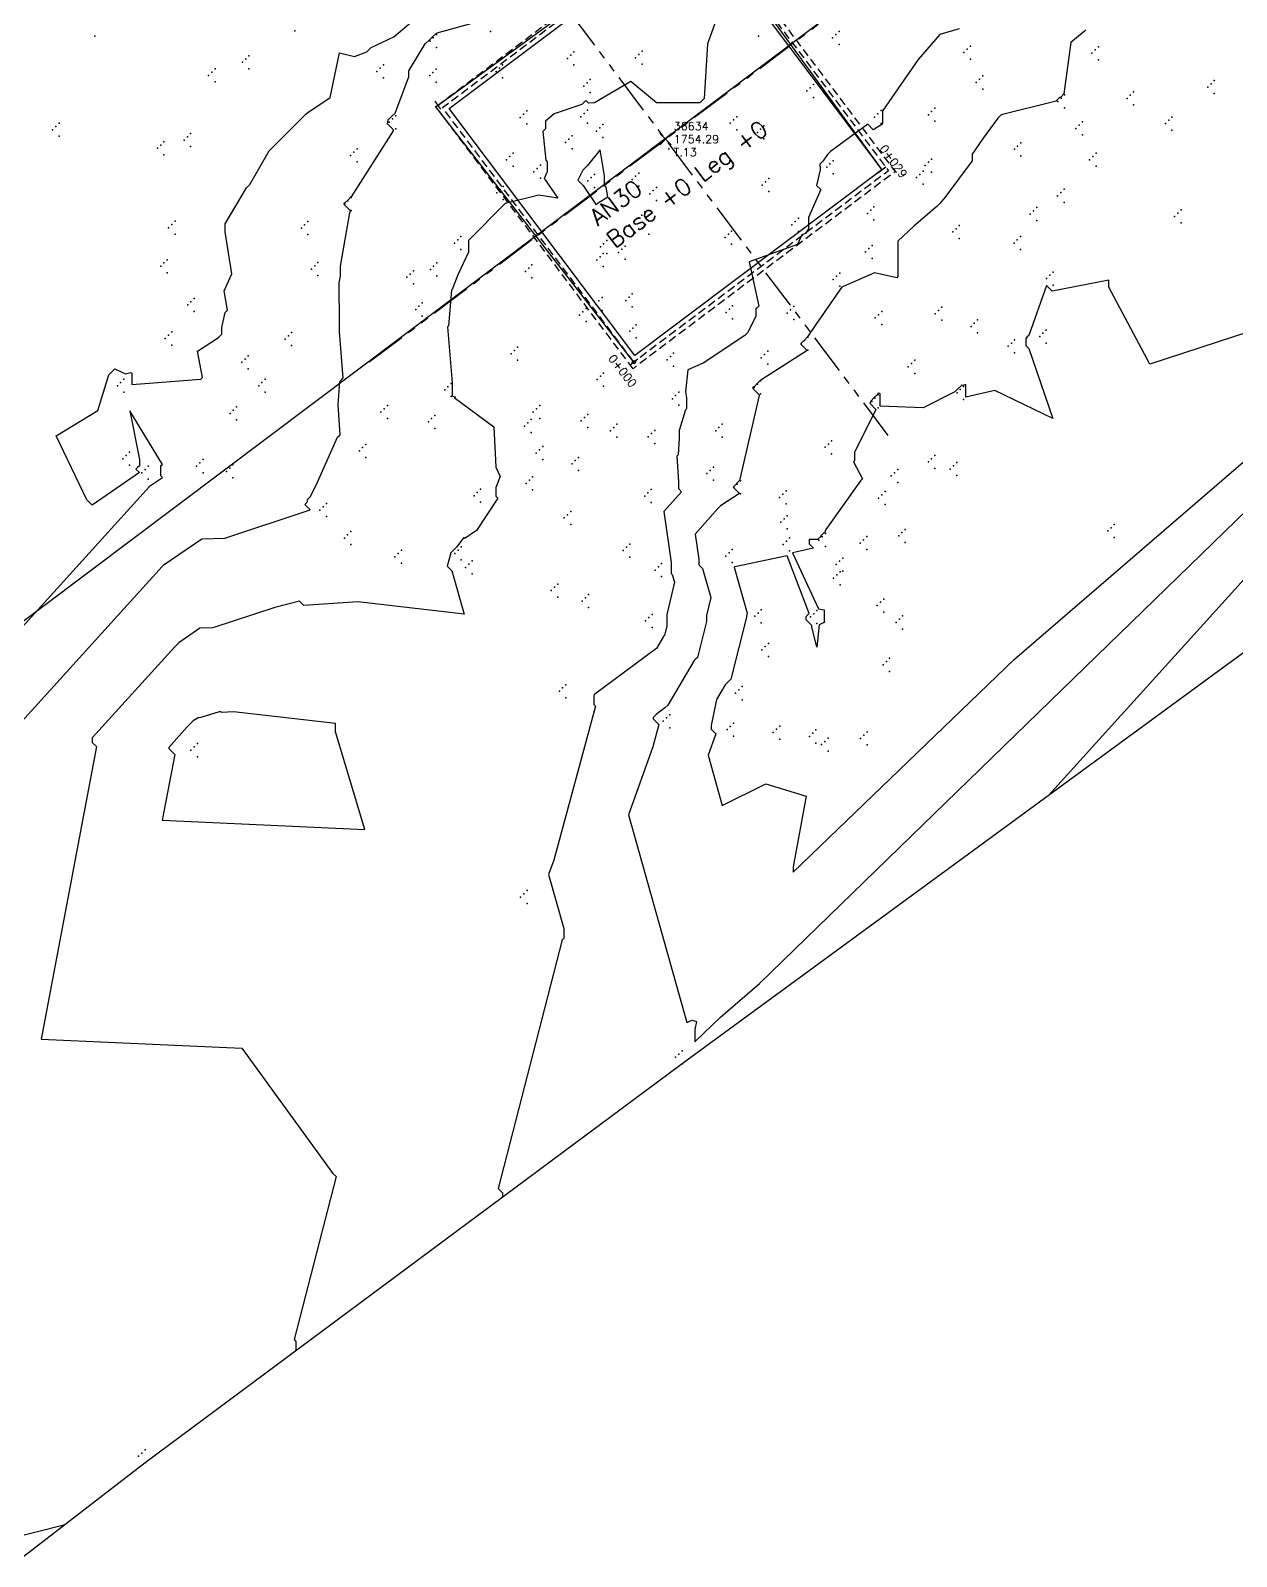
# Model space of a CAD drawing. Header units: metres. Extents: x 419582 to 423558, y 4805372 to 4807539.
# Drawn here: x 422209.67 to 422246.7, y 4806778.7 to 4806825.56 of the extents above; entities that cross this region are included whole.
import ezdxf

# ---------------------------------------------------------------- set-up
doc = ezdxf.new("R2010")
doc.units = ezdxf.units.M
doc.linetypes.add('HIDDEN', pattern=[0.375, 0.25, -0.125])
doc.linetypes.add('PHANTOM', pattern=[2.5, 1.25, -0.25, 0.25, -0.25, 0.25, -0.25])
for name, color, linetype in [('_pieds', 253, 'HIDDEN'), ('C-ROAD-CNTR-N', 92, 'Continuous'), ('C-ROAD-STAN', 11, 'Continuous'), ('C-ROAD-STAN-MAJR', 11, 'Continuous'), ('C-ROAD-STAN-MINR', 11, 'Continuous'), ('C-TINN', 4, 'Continuous'), ('C-TINN-BNDY', 110, 'Continuous'), ('C-TOPO-MAJR', 9, 'Continuous'), ('C-TOPO-MINR', 8, 'Continuous'), ('LS', 7, 'Continuous'), ('V-NODE', 1, 'Continuous'), ('V-NODE-TEXT', 11, 'Continuous')]:
    doc.layers.add(name, color=color, linetype=linetype)
doc.styles.get("Standard").update_dxf_attribs({"font": 'simplex.shx'})

# ---------------------------------------------------------------- blocks, each defined once
blk = doc.blocks.new('AN30 +0 +0')
at = {"linetype": 'PHANTOM', "flags": 128}
for points in [[(0, -11.38231219537556), (0, 11.38231219444424)], [(-11.38231219508452, 0), (11.38231219508452, 0)]]:
    blk.add_lwpolyline(points, dxfattribs=at)
at = {"flags": 128}
blk.add_lwpolyline([(-4.74419642862631, -4.744196427986026), (-4.74419642862631, 4.744196428917348), (4.744196428568102, 4.744196428917348), (4.744196428568102, -4.744196427986026)], close=True, dxfattribs=at)
at = {"layer": 'LS', "insert": (-3.273187459330074, -0.3826382020488381), "char_height": 0.5157699281218149, "width": 9.13591657892082, "attachment_point": 1}
blk.add_mtext('AN30\\PBase +0 Leg +0', dxfattribs=at)
blk = doc.blocks.new('*U67')
at = {"color": 0, "linetype": 'ByBlock', "lineweight": -2, "transparency": 16777216}
for p, q in [((-0.7071067811865476, -0.7071067811865476), (0.7071067811865476, 0.7071067811865476)), ((-0.7071067811865476, 0.7071067811865476), (0.7071067811865476, -0.7071067811865476))]:
    blk.add_line(p, q, dxfattribs=at)
blk = doc.blocks.new('AeccTickTriangle')
at = {"color": 0, "linetype": 'ByBlock', "lineweight": -2}
blk.add_lwpolyline([(3.05311331771918e-16, 0.6666666666666667), (-0.5773502691896256, -0.333333333333333), (0.5773502691896257, -0.3333333333333335)], close=True, dxfattribs=at)
at = {"color": 0, "linetype": 'ByBlock', "lineweight": -2, "const_width": 0.0625}
blk.add_lwpolyline([(-0.03125, 0, 1), (0.03125, 0, 1)], format="xyb", close=True, dxfattribs=at)
blk = doc.blocks.new('AeccTickLine')
blk.add_line((0, -0.5), (0, 0.5))

msp = doc.modelspace()

# ---------------------------------------------------------------- linework, layer by layer
at = {"color": 31, "lineweight": 30, "true_color": 0xffbd7a, "elevation": 1718.013}
msp.add_lwpolyline([(423449.834, 4807399.592), (423130.593, 4807500.114), (421950.92, 4806612.998), (421795.045, 4806430.988), (421305.015, 4806147.038), (421305.015, 4806147.038), (420630.083, 4805770.97), (419765.157, 4805549.54), (419617.356, 4805580.088)], dxfattribs=at)
at = {"layer": '_pieds', "elevation": 1754.29, "flags": 128}
for points in [[(422228.1724409838, 4806815.172675884), (422222.1226758833, 4806823.217559015), (422230.1675590157, 4806829.267324116), (422236.2173241162, 4806821.222440985)], [(422228.2010513811, 4806815.374795998), (422222.3247959979, 4806823.188948618), (422230.1389486184, 4806829.065204002), (422236.0152040016, 4806821.251051382)]]:
    msp.add_lwpolyline(points, close=True, dxfattribs=at)
at = {"layer": 'C-ROAD-CNTR-N', "color": 92, "linetype": 'Continuous', "lineweight": -3, "flags": 128}
msp.add_lwpolyline([(422228.2010513811, 4806815.374795998), (422222.1226758833, 4806823.217559015), (422230.1389486184, 4806829.065204002), (422235.8130838874, 4806821.279661779)], dxfattribs=at)
at = {"layer": 'C-ROAD-STAN', "color": 11, "linetype": 'Continuous', "lineweight": -3}
msp.add_circle((422228.2010513811, 4806815.374795998), 0.05, dxfattribs=at)
at = {"layer": 'C-TINN', "color": 4, "linetype": 'Continuous', "lineweight": -3}
for p in [(422211.65, 4806825.38, 1751.18), (422217.79, 4806825.55, 1751.31), (422221.94, 4806825.23, 1753.05), (422222.04, 4806825.33, 1753.05), (422222.14, 4806825.43, 1753.05), (422223.8, 4806825.53, 1753.14), (422232.02, 4806825.38, 1754.23), (422234.3, 4806825.33, 1754.47), (422234.4, 4806825.43, 1754.47), (422234.5, 4806825.53, 1754.47), (422234.5, 4806825.13, 1754.47), (422216.28, 4806824.68, 1751.37), (422216.38, 4806824.78, 1751.37), (422222.14, 4806825.03, 1753.05), (422226.16, 4806824.7, 1753.5), (422226.26, 4806824.8, 1753.5), (422226.36, 4806824.9, 1753.5), (422228.25, 4806824.72, 1753.66), (422228.35, 4806824.82, 1753.66), (422228.45, 4806824.92, 1753.66), (422238.33, 4806824.88, 1755.2), (422238.43, 4806824.98, 1755.2), (422238.53, 4806825.08, 1755.2), (422238.53, 4806824.68, 1755.2), (422242.26, 4806824.86, 1756.36), (422242.36, 4806824.96, 1756.36), (422242.46, 4806825.06, 1756.36), (422242.46, 4806824.66, 1756.36), (422215.14, 4806824.18, 1751.27), (422215.24, 4806824.28, 1751.27), (422215.34, 4806824.38, 1751.27), (422216.18, 4806824.58, 1751.37), (422216.38, 4806824.38, 1751.37), (422220.31, 4806824.3, 1752.58), (422220.41, 4806824.4, 1752.58), (422220.51, 4806824.5, 1752.58), (422221.93, 4806824.17, 1753.35), (422222.03, 4806824.27, 1753.35), (422222.13, 4806824.37, 1753.35), (422223.97, 4806824.3, 1753.57), (422224.07, 4806824.4, 1753.57), (422224.17, 4806824.5, 1753.57), (422226.36, 4806824.5, 1753.5), (422228.45, 4806824.52, 1753.66), (422238.91, 4806824.16, 1755.58), (422215.34, 4806823.98, 1751.27), (422220.51, 4806824.1, 1752.58), (422222.13, 4806823.97, 1753.35), (422224.17, 4806824.1, 1753.57), (422226.66, 4806823.85, 1753.59), (422226.76, 4806823.95, 1753.59), (422226.86, 4806824.05, 1753.59), (422233.51, 4806823.7, 1754.7), (422233.61, 4806823.8, 1754.7), (422233.71, 4806823.9, 1754.7), (422238.71, 4806823.96, 1755.58), (422238.81, 4806824.06, 1755.58), (422238.91, 4806823.76, 1755.58), (422245.82, 4806823.82, 1756.89), (422245.92, 4806823.92, 1756.89), (422246.02, 4806824.02, 1756.89), (422226.86, 4806823.65, 1753.59), (422233.71, 4806823.5, 1754.7), (422241.22, 4806823.38, 1756.01), (422241.32, 4806823.48, 1756.01), (422241.42, 4806823.58, 1756.01), (422243.34, 4806823.47, 1756.69), (422243.44, 4806823.57, 1756.69), (422243.54, 4806823.67, 1756.69), (422243.54, 4806823.27, 1756.69), (422246.02, 4806823.62, 1756.89), (422220.79, 4806822.84, 1753.03), (422220.89, 4806822.94, 1753.03), (422224.71, 4806822.89, 1753.72), (422224.81, 4806822.99, 1753.72), (422224.91, 4806823.09, 1753.72), (422226.57, 4806822.91, 1754.27), (422226.67, 4806823.01, 1754.27), (422226.77, 4806823.11, 1754.27), (422231.26, 4806822.81, 1754.18), (422231.36, 4806822.91, 1754.18), (422235.59, 4806822.9, 1754.99), (422235.69, 4806823, 1754.99), (422235.79, 4806823.1, 1754.99), (422237.24, 4806822.97, 1755.3), (422237.34, 4806823.07, 1755.3), (422237.44, 4806823.17, 1755.3), (422237.44, 4806822.77, 1755.3), (422241.42, 4806823.18, 1756.01), (422241.97, 4806822.75, 1756.34), (422244.62, 4806822.8, 1756.85), (422244.72, 4806822.9, 1756.85), (422210.35, 4806822.51, 1751.38), (422210.45, 4806822.61, 1751.38), (422210.55, 4806822.71, 1751.38), (422210.55, 4806822.31, 1751.38), (422214.49, 4806822.29, 1751.49), (422214.59, 4806822.39, 1751.49), (422220.69, 4806822.74, 1753.03), (422220.89, 4806822.54, 1753.03), (422224.91, 4806822.69, 1753.72), (422226.3, 4806822.32, 1754.4), (422226.77, 4806822.71, 1754.27), (422227.05, 4806822.47, 1754.85), (422227.15, 4806822.57, 1754.85), (422227.25, 4806822.67, 1754.85), (422229.27, 4806822.32, 1754.29), (422231.16, 4806822.71, 1754.18), (422231.36, 4806822.51, 1754.18), (422231.99, 4806822.43, 1754.59), (422232.09, 4806822.53, 1754.59), (422232.19, 4806822.63, 1754.59), (422235.79, 4806822.7, 1754.99), (422241.77, 4806822.55, 1756.34), (422241.87, 4806822.65, 1756.34), (422241.97, 4806822.35, 1756.34), (422244.52, 4806822.7, 1756.85), (422244.72, 4806822.5, 1756.85), (422213.57, 4806821.94, 1751.38), (422213.67, 4806822.04, 1751.38), (422213.77, 4806822.14, 1751.38), (422214.39, 4806822.19, 1751.49), (422214.59, 4806821.99, 1751.49), (422219.6, 4806821.82, 1752.53), (422219.7, 4806821.92, 1752.53), (422226.1, 4806822.12, 1754.4), (422226.2, 4806822.22, 1754.4), (422226.3, 4806821.92, 1754.4), (422227.25, 4806822.27, 1754.85), (422229.07, 4806822.12, 1754.29), (422229.17, 4806822.22, 1754.29), (422229.27, 4806821.92, 1754.29), (422232.19, 4806822.23, 1754.59), (422239.88, 4806821.91, 1756.45), (422239.98, 4806822.01, 1756.45), (422240.08, 4806822.11, 1756.45), (422213.77, 4806821.74, 1751.38), (422219.5, 4806821.72, 1752.53), (422219.7, 4806821.52, 1752.53), (422224.29, 4806821.59, 1753.95), (422224.39, 4806821.69, 1753.95), (422224.49, 4806821.79, 1753.95), (422224.49, 4806821.39, 1753.95), (422225.33, 4806821.42, 1753.89), (422234.12, 4806821.36, 1755.05), (422234.22, 4806821.46, 1755.05), (422234.32, 4806821.56, 1755.05), (422237.14, 4806821.41, 1755.57), (422237.24, 4806821.51, 1755.57), (422237.34, 4806821.61, 1755.57), (422240.08, 4806821.71, 1756.45), (422242.19, 4806821.59, 1756.59), (422242.29, 4806821.69, 1756.59), (422242.39, 4806821.79, 1756.59), (422242.39, 4806821.39, 1756.59), (422225.13, 4806821.22, 1753.89), (422225.23, 4806821.32, 1753.89), (422225.33, 4806821.02, 1753.89), (422226.79, 4806820.94, 1755.3), (422226.89, 4806821.04, 1755.3), (422226.99, 4806821.14, 1755.3), (422228.15, 4806820.98, 1754.17), (422228.25, 4806821.08, 1754.17), (422228.35, 4806821.18, 1754.17), (422232.24, 4806820.91, 1754.61), (422232.34, 4806821.01, 1754.61), (422234.32, 4806821.16, 1755.05), (422236.88, 4806821.04, 1755.59), (422236.98, 4806821.14, 1755.59), (422237.08, 4806821.24, 1755.59), (422237.34, 4806821.21, 1755.57), (422219.52, 4806820.43, 1753.01), (422223.99, 4806820.57, 1753.97), (422224.09, 4806820.67, 1753.97), (422224.19, 4806820.77, 1753.97), (422226.99, 4806820.74, 1755.3), (422228.35, 4806820.78, 1754.17), (422228.69, 4806820.54, 1754.37), (422228.79, 4806820.64, 1754.37), (422228.89, 4806820.74, 1754.37), (422232.14, 4806820.81, 1754.61), (422232.34, 4806820.61, 1754.61), (422237.08, 4806820.84, 1755.59), (422241.21, 4806820.48, 1756.7), (422241.31, 4806820.58, 1756.7), (422241.41, 4806820.68, 1756.7), (422219.32, 4806820.23, 1753.01), (422219.42, 4806820.33, 1753.01), (422219.52, 4806820.03, 1753.01), (422224.19, 4806820.37, 1753.97), (422228.54, 4806819.99, 1754.31), (422228.89, 4806820.34, 1754.37), (422235.37, 4806819.94, 1755.52), (422235.47, 4806820.04, 1755.52), (422235.57, 4806820.14, 1755.52), (422240.47, 4806820.02, 1756.9), (422240.57, 4806820.12, 1756.9), (422241.41, 4806820.28, 1756.7), (422244.9, 4806819.95, 1756.7), (422245, 4806820.05, 1756.7), (422213.91, 4806819.5, 1751.67), (422214.01, 4806819.6, 1751.67), (422214.11, 4806819.7, 1751.67), (422217.99, 4806819.49, 1752.5), (422218.09, 4806819.59, 1752.5), (422218.19, 4806819.69, 1752.5), (422228.34, 4806819.79, 1754.31), (422228.44, 4806819.89, 1754.31), (422228.46, 4806819.5, 1754.41), (422228.54, 4806819.59, 1754.31), (422228.56, 4806819.6, 1754.41), (422228.66, 4806819.7, 1754.41), (422233.05, 4806819.59, 1754.91), (422233.15, 4806819.69, 1754.91), (422233.25, 4806819.79, 1754.91), (422235.57, 4806819.74, 1755.52), (422238.09, 4806819.47, 1756.47), (422238.19, 4806819.57, 1756.47), (422240.37, 4806819.92, 1756.9), (422240.57, 4806819.72, 1756.9), (422244.8, 4806819.85, 1756.7), (422245, 4806819.65, 1756.7), (422214.11, 4806819.3, 1751.67), (422218.19, 4806819.29, 1752.5), (422222.69, 4806819.03, 1753.94), (422222.79, 4806819.13, 1753.94), (422222.89, 4806819.23, 1753.94), (422227.27, 4806819.01, 1754.27), (422227.37, 4806819.11, 1754.27), (422228.66, 4806819.3, 1754.41), (422231, 4806819.2, 1754.83), (422231.1, 4806819.3, 1754.83), (422231.2, 4806819.4, 1754.83), (422231.2, 4806819, 1754.83), (422233.25, 4806819.39, 1754.91), (422237.99, 4806819.37, 1756.47), (422238.19, 4806819.17, 1756.47), (422239.87, 4806819.03, 1756.55), (422239.97, 4806819.13, 1756.55), (422240.07, 4806819.23, 1756.55), (422222.89, 4806818.83, 1753.94), (422227.16, 4806818.61, 1754.3), (422227.17, 4806818.91, 1754.27), (422227.26, 4806818.71, 1754.3), (422227.37, 4806818.71, 1754.27), (422227.73, 4806818.74, 1754.52), (422227.83, 4806818.84, 1754.52), (422227.93, 4806818.94, 1754.52), (422227.93, 4806818.54, 1754.52), (422235.31, 4806818.76, 1755.78), (422235.41, 4806818.86, 1755.78), (422235.51, 4806818.96, 1755.78), (422235.51, 4806818.56, 1755.78), (422240.07, 4806818.83, 1756.55), (422213.67, 4806818.32, 1751.39), (422213.77, 4806818.42, 1751.39), (422213.87, 4806818.52, 1751.39), (422213.87, 4806818.12, 1751.39), (422218.3, 4806818.23, 1752.79), (422218.4, 4806818.33, 1752.79), (422218.5, 4806818.43, 1752.79), (422221.33, 4806818.08, 1753.62), (422221.43, 4806818.18, 1753.62), (422221.95, 4806818.22, 1753.86), (422222.05, 4806818.32, 1753.86), (422222.15, 4806818.42, 1753.86), (422224.87, 4806818.16, 1754.45), (422224.97, 4806818.26, 1754.45), (422225.07, 4806818.36, 1754.45), (422227.06, 4806818.51, 1754.3), (422227.26, 4806818.31, 1754.3), (422234.52, 4806818.11, 1755.97), (422241.07, 4806818.14, 1756.96), (422218.5, 4806818.03, 1752.79), (422221.23, 4806817.98, 1753.62), (422221.43, 4806817.78, 1753.62), (422222.15, 4806818.02, 1753.86), (422225.07, 4806817.96, 1754.45), (422234.32, 4806817.91, 1755.97), (422234.42, 4806818.01, 1755.97), (422234.52, 4806817.71, 1755.97), (422240.87, 4806817.94, 1756.96), (422240.97, 4806818.04, 1756.96), (422241.07, 4806817.74, 1756.96), (422214.5, 4806817.13, 1751.73), (422214.6, 4806817.23, 1751.73), (422214.7, 4806817.33, 1751.73), (422221.7, 4806817.19, 1753.76), (422227.02, 4806817.16, 1754.3), (422227.12, 4806817.26, 1754.3), (422227.22, 4806817.36, 1754.3), (422227.95, 4806817.27, 1754.45), (422228.05, 4806817.37, 1754.45), (422228.15, 4806817.47, 1754.45), (422214.7, 4806816.93, 1751.73), (422221.5, 4806816.99, 1753.76), (422221.6, 4806817.09, 1753.76), (422221.7, 4806816.79, 1753.76), (422226.53, 4806816.82, 1754.33), (422226.63, 4806816.92, 1754.33), (422226.73, 4806817.02, 1754.33), (422227.22, 4806816.96, 1754.3), (422228.15, 4806817.07, 1754.45), (422231.03, 4806816.9, 1754.68), (422231.13, 4806817, 1754.68), (422231.23, 4806817.1, 1754.68), (422231.23, 4806816.7, 1754.68), (422232.91, 4806816.88, 1755.43), (422233.01, 4806816.98, 1755.43), (422233.11, 4806817.08, 1755.43), (422233.11, 4806816.68, 1755.43), (422235.61, 4806816.73, 1756.59), (422235.71, 4806816.83, 1756.59), (422235.81, 4806816.93, 1756.59), (422237.45, 4806816.86, 1756.37), (422237.55, 4806816.96, 1756.37), (422237.65, 4806817.06, 1756.37), (422237.65, 4806816.66, 1756.37), (422238.75, 4806816.67, 1756.54), (422213.91, 4806816.2, 1751.85), (422214.01, 4806816.3, 1751.85), (422217.69, 4806816.28, 1752.52), (422226.73, 4806816.62, 1754.33), (422228.07, 4806816.32, 1754.47), (422228.17, 4806816.42, 1754.47), (422228.27, 4806816.52, 1754.47), (422235.81, 4806816.53, 1756.59), (422238.55, 4806816.47, 1756.54), (422238.65, 4806816.57, 1756.54), (422238.75, 4806816.27, 1756.54), (422240.76, 4806816.26, 1757.26), (422240.86, 4806816.36, 1757.26), (422213.81, 4806816.1, 1751.85), (422214.01, 4806815.9, 1751.85), (422217.49, 4806816.08, 1752.52), (422217.59, 4806816.18, 1752.52), (422217.69, 4806815.88, 1752.52), (422224.53, 4806815.73, 1754.6), (422224.63, 4806815.83, 1754.6), (422228.27, 4806816.12, 1754.47), (422233.34, 4806815.94, 1756.01), (422233.44, 4806816.04, 1756.01), (422233.54, 4806816.14, 1756.01), (422233.54, 4806815.74, 1756.01), (422239.69, 4806815.86, 1756.79), (422239.79, 4806815.96, 1756.79), (422239.89, 4806816.06, 1756.79), (422240.66, 4806816.16, 1757.26), (422240.86, 4806815.96, 1757.26), (422216.16, 4806815.37, 1752.26), (422216.26, 4806815.47, 1752.26), (422216.36, 4806815.57, 1752.26), (422224.43, 4806815.63, 1754.6), (422224.63, 4806815.43, 1754.6), (422229.22, 4806815.45, 1754.78), (422229.32, 4806815.55, 1754.78), (422229.42, 4806815.65, 1754.78), (422229.42, 4806815.25, 1754.78), (422232.11, 4806815.51, 1755.43), (422232.21, 4806815.61, 1755.43), (422232.31, 4806815.71, 1755.43), (422232.31, 4806815.31, 1755.43), (422236.72, 4806815.33, 1756.81), (422236.82, 4806815.43, 1756.81), (422239.89, 4806815.66, 1756.79), (422212.54, 4806814.85, 1752.03), (422216.36, 4806815.17, 1752.26), (422216.88, 4806814.85, 1752.3), (422227.07, 4806814.84, 1754.76), (422227.17, 4806814.94, 1754.76), (422227.27, 4806815.04, 1754.76), (422232.09, 4806814.8, 1756.02), (422236.62, 4806815.23, 1756.81), (422236.82, 4806815.03, 1756.81), (422212.34, 4806814.65, 1752.03), (422212.44, 4806814.75, 1752.03), (422212.54, 4806814.45, 1752.03), (422216.68, 4806814.65, 1752.3), (422216.78, 4806814.75, 1752.3), (422216.88, 4806814.45, 1752.3), (422222.39, 4806814.52, 1753.99), (422222.49, 4806814.62, 1753.99), (422222.59, 4806814.72, 1753.99), (422222.59, 4806814.32, 1753.99), (422227.27, 4806814.64, 1754.76), (422229.48, 4806814.35, 1754.9), (422229.58, 4806814.45, 1754.9), (422231.89, 4806814.6, 1756.02), (422231.99, 4806814.7, 1756.02), (422232.09, 4806814.4, 1756.02), (422235.7, 4806814.37, 1757.01), (422238.12, 4806814.43, 1757.01), (422238.22, 4806814.53, 1757.01), (422238.32, 4806814.63, 1757.01), (422215.9, 4806813.9, 1752.15), (422216, 4806814, 1752.15), (422220.43, 4806813.84, 1753.41), (422220.53, 4806813.94, 1753.41), (422220.63, 4806814.04, 1753.41), (422225.11, 4806813.84, 1754.18), (422225.21, 4806813.94, 1754.18), (422225.31, 4806814.04, 1754.18), (422229.38, 4806814.25, 1754.9), (422229.58, 4806814.05, 1754.9), (422235.5, 4806814.17, 1757.01), (422235.6, 4806814.27, 1757.01), (422235.7, 4806813.97, 1757.01), (422238.32, 4806814.23, 1757.01), (422215.8, 4806813.8, 1752.15), (422216, 4806813.6, 1752.15), (422220.63, 4806813.64, 1753.41), (422221.89, 4806813.54, 1753.54), (422221.99, 4806813.64, 1753.54), (422222.09, 4806813.74, 1753.54), (422224.84, 4806813.41, 1754.24), (422224.94, 4806813.51, 1754.24), (422225.04, 4806813.61, 1754.24), (422225.31, 4806813.64, 1754.18), (422226.58, 4806813.57, 1754.42), (422226.68, 4806813.67, 1754.42), (422226.78, 4806813.77, 1754.42), (422227.68, 4806813.47, 1754.41), (422230.91, 4806813.47, 1755.46), (422222.09, 4806813.34, 1753.54), (422225.04, 4806813.21, 1754.24), (422226.78, 4806813.37, 1754.42), (422227.48, 4806813.27, 1754.41), (422227.58, 4806813.37, 1754.41), (422227.68, 4806813.07, 1754.41), (422228.64, 4806813.08, 1754.69), (422228.74, 4806813.18, 1754.69), (422228.84, 4806813.28, 1754.69), (422230.71, 4806813.27, 1755.46), (422230.81, 4806813.37, 1755.46), (422230.91, 4806813.07, 1755.46), (422234.27, 4806812.96, 1756.81), (422212.61, 4806812.51, 1752.1), (422212.71, 4806812.61, 1752.1), (422219.77, 4806812.65, 1753.21), (422219.87, 4806812.75, 1753.21), (422219.97, 4806812.85, 1753.21), (422219.97, 4806812.45, 1753.21), (422225.2, 4806812.58, 1754.24), (422225.3, 4806812.68, 1754.24), (422225.4, 4806812.78, 1754.24), (422226.5, 4806812.45, 1754.23), (422228.84, 4806812.88, 1754.69), (422234.07, 4806812.76, 1756.81), (422234.17, 4806812.86, 1756.81), (422234.27, 4806812.56, 1756.81), (422237.44, 4806812.51, 1757.26), (422212.51, 4806812.41, 1752.1), (422212.71, 4806812.21, 1752.1), (422213.09, 4806811.98, 1751.91), (422213.19, 4806812.08, 1751.91), (422213.29, 4806812.18, 1751.91), (422214.77, 4806812.18, 1752.26), (422214.87, 4806812.28, 1752.26), (422214.97, 4806812.38, 1752.26), (422214.97, 4806811.98, 1752.26), (422215.69, 4806812.02, 1752.33), (422215.79, 4806812.12, 1752.33), (422215.89, 4806812.22, 1752.33), (422225.4, 4806812.38, 1754.24), (422226.3, 4806812.25, 1754.23), (422226.4, 4806812.35, 1754.23), (422226.5, 4806812.05, 1754.23), (422230.54, 4806812.05, 1755.42), (422230.64, 4806812.15, 1755.42), (422236.2, 4806811.98, 1757.33), (422236.3, 4806812.08, 1757.33), (422237.24, 4806812.31, 1757.26), (422237.34, 4806812.41, 1757.26), (422237.44, 4806812.11, 1757.26), (422237.91, 4806812.09, 1757.4), (422238.01, 4806812.19, 1757.4), (422238.11, 4806812.29, 1757.4), (422213.29, 4806811.78, 1751.91), (422215.89, 4806811.82, 1752.33), (422224.89, 4806811.65, 1754.26), (422224.99, 4806811.75, 1754.26), (422225.09, 4806811.85, 1754.26), (422230.44, 4806811.95, 1755.42), (422230.64, 4806811.75, 1755.42), (422231.27, 4806811.53, 1756.02), (422231.37, 4806811.63, 1756.02), (422231.47, 4806811.73, 1756.02), (422236.1, 4806811.88, 1757.33), (422236.3, 4806811.68, 1757.33), (422238.11, 4806811.89, 1757.4), (422218.76, 4806811.03, 1753.14), (422223.29, 4806811.27, 1753.87), (422223.39, 4806811.37, 1753.87), (422223.49, 4806811.47, 1753.87), (422223.49, 4806811.07, 1753.87), (422225.09, 4806811.45, 1754.26), (422228.53, 4806811.26, 1754.6), (422228.63, 4806811.36, 1754.6), (422228.73, 4806811.46, 1754.6), (422228.73, 4806811.06, 1754.6), (422231.47, 4806811.33, 1756.02), (422232.67, 4806811.22, 1756.53), (422232.77, 4806811.32, 1756.53), (422232.87, 4806811.42, 1756.53), (422235.71, 4806811.2, 1757.12), (422235.81, 4806811.3, 1757.12), (422235.91, 4806811.4, 1757.12), (422218.56, 4806810.83, 1753.14), (422218.66, 4806810.93, 1753.14), (422218.76, 4806810.63, 1753.14), (422226.06, 4806810.59, 1754.5), (422226.16, 4806810.69, 1754.5), (422226.26, 4806810.79, 1754.5), (422232.81, 4806810.56, 1756.77), (422232.87, 4806811.02, 1756.53), (422232.91, 4806810.66, 1756.77), (422235.91, 4806811, 1757.12), (422219.51, 4806810.17, 1753.43), (422226.26, 4806810.39, 1754.5), (422232.71, 4806810.46, 1756.77), (422232.91, 4806810.26, 1756.77), (422234.08, 4806810.11, 1757.01), (422236.43, 4806810.14, 1757.26), (422236.53, 4806810.24, 1757.26), (422242.75, 4806810.19, 1757.34), (422242.85, 4806810.29, 1757.34), (422242.95, 4806810.39, 1757.34), (422219.31, 4806809.97, 1753.43), (422219.41, 4806810.07, 1753.43), (422219.51, 4806809.77, 1753.43), (422222.9, 4806809.7, 1754.03), (422227.97, 4806809.69, 1754.5), (422228.07, 4806809.79, 1754.5), (422232.78, 4806809.78, 1756.98), (422232.88, 4806809.88, 1756.98), (422232.98, 4806809.98, 1756.98), (422233.88, 4806809.91, 1757.01), (422233.98, 4806810.01, 1757.01), (422234.08, 4806809.71, 1757.01), (422235.15, 4806809.82, 1757.15), (422235.25, 4806809.92, 1757.15), (422235.35, 4806810.02, 1757.15), (422236.33, 4806810.04, 1757.26), (422236.53, 4806809.84, 1757.26), (422242.95, 4806809.99, 1757.34), (422220.86, 4806809.4, 1753.65), (422220.96, 4806809.5, 1753.65), (422221.06, 4806809.6, 1753.65), (422221.06, 4806809.2, 1753.65), (422222.7, 4806809.5, 1754.03), (422222.8, 4806809.6, 1754.03), (422222.9, 4806809.3, 1754.03), (422223.13, 4806809.17, 1754.14), (422223.23, 4806809.27, 1754.14), (422227.87, 4806809.59, 1754.5), (422228.07, 4806809.39, 1754.5), (422229.05, 4806809.19, 1754.65), (422231.02, 4806809.42, 1756.98), (422231.12, 4806809.52, 1756.98), (422231.22, 4806809.62, 1756.98), (422231.22, 4806809.22, 1756.98), (422232.98, 4806809.58, 1756.98), (422234.41, 4806809.16, 1757.09), (422234.51, 4806809.26, 1757.09), (422234.61, 4806809.36, 1757.09), (422235.35, 4806809.62, 1757.15), (422223.03, 4806809.07, 1754.14), (422223.23, 4806808.87, 1754.14), (422228.85, 4806808.99, 1754.65), (422228.95, 4806809.09, 1754.65), (422229.05, 4806808.79, 1754.65), (422234.33, 4806808.74, 1757.28), (422234.43, 4806808.84, 1757.28), (422234.53, 4806808.94, 1757.28), (422234.61, 4806808.96, 1757.09), (422225.66, 4806808.36, 1754.48), (422225.76, 4806808.46, 1754.48), (422225.86, 4806808.56, 1754.48), (422226.81, 4806808.24, 1754.44), (422234.53, 4806808.54, 1757.28), (422225.86, 4806808.16, 1754.48), (422226.61, 4806808.04, 1754.44), (422226.71, 4806808.14, 1754.44), (422226.81, 4806807.84, 1754.44), (422232.11, 4806807.77, 1757.21), (422233.82, 4806807.75, 1756.98), (422235.67, 4806807.9, 1757.15), (422235.77, 4806808, 1757.15), (422235.87, 4806808.1, 1757.15), (422228.56, 4806807.43, 1754.63), (422228.66, 4806807.53, 1754.63), (422228.76, 4806807.63, 1754.63), (422231.91, 4806807.57, 1757.21), (422232.01, 4806807.67, 1757.21), (422232.11, 4806807.37, 1757.21), (422233.62, 4806807.55, 1756.98), (422233.72, 4806807.65, 1756.98), (422233.82, 4806807.35, 1756.98), (422235.87, 4806807.7, 1757.15), (422236.25, 4806807.38, 1757.42), (422236.35, 4806807.48, 1757.42), (422236.45, 4806807.58, 1757.42), (422228.76, 4806807.23, 1754.63), (422236.45, 4806807.18, 1757.42), (422232.13, 4806806.54, 1757.17), (422232.23, 4806806.64, 1757.17), (422232.33, 4806806.74, 1757.17), (422232.33, 4806806.34, 1757.17), (422235.85, 4806806.08, 1757.54), (422235.95, 4806806.18, 1757.54), (422236.05, 4806806.28, 1757.54), (422236.05, 4806805.88, 1757.54), (422226.11, 4806805.47, 1754.53), (422231.52, 4806805.41, 1757.34), (422225.91, 4806805.27, 1754.53), (422226.01, 4806805.37, 1754.53), (422226.11, 4806805.07, 1754.53), (422231.32, 4806805.21, 1757.34), (422231.42, 4806805.31, 1757.34), (422231.52, 4806805.01, 1757.34), (422229.3, 4806804.55, 1756.17), (422229.1, 4806804.35, 1756.17), (422229.2, 4806804.45, 1756.17), (422229.3, 4806804.15, 1756.17), (422231.06, 4806804.09, 1757.32), (422231.16, 4806804.19, 1757.32), (422231.26, 4806804.29, 1757.32), (422232.48, 4806804, 1757.19), (422232.58, 4806804.1, 1757.19), (422232.68, 4806804.2, 1757.19), (422233.79, 4806804.08, 1757.07), (422235.36, 4806804.02, 1757.75), (422214.7, 4806803.56, 1755.29), (422214.8, 4806803.66, 1755.29), (422231.26, 4806803.89, 1757.32), (422232.68, 4806803.8, 1757.19), (422233.59, 4806803.88, 1757.07), (422233.69, 4806803.98, 1757.07), (422233.79, 4806803.68, 1757.07), (422233.96, 4806803.63, 1757.2), (422234.06, 4806803.73, 1757.2), (422234.16, 4806803.83, 1757.2), (422235.16, 4806803.82, 1757.75), (422235.26, 4806803.92, 1757.75), (422235.36, 4806803.62, 1757.75), (422214.6, 4806803.46, 1755.29), (422214.8, 4806803.26, 1755.29), (422234.16, 4806803.43, 1757.2), (422224.72, 4806798.95, 1754.73), (422224.82, 4806799.05, 1754.73), (422224.92, 4806799.15, 1754.73), (422224.92, 4806798.75, 1754.73), (422229.68, 4806794.23, 1755.87), (422229.48, 4806794.03, 1755.87), (422229.58, 4806794.13, 1755.87), (422229.68, 4806793.83, 1755.87), (422213.19, 4806781.98, 1753.27), (422212.99, 4806781.78, 1753.27), (422213.09, 4806781.88, 1753.27), (422213.19, 4806781.58, 1753.27)]:
    msp.add_point(p, dxfattribs=at)
at = {"layer": 'C-TINN-BNDY', "color": 110, "linetype": 'Continuous', "lineweight": -3, "flags": 128}
msp.add_lwpolyline([(422724.87, 4807165.92), (422697.08, 4807146.67), (422577.28, 4807048.8), (422494.93, 4806993.73), (422433.35, 4806948.24), (422390.21, 4806913.55), (422303.24, 4806847.72), (422229.68, 4806793.83), (422213.19, 4806781.58), (422179.34, 4806755.48), (422143.63, 4806726.94), (422090.94, 4806686.36), (421935.65, 4806537.41), (421807.76, 4806419.27), (421798.23, 4806410.98), (421750.84, 4806385.06), (421712.43, 4806364.25), (421678.37, 4806344.94), (421648.74, 4806328.11), (421541.25, 4806258.62), (421434.62, 4806175.52), (421305.47, 4806115.01), (421187.67, 4806058.56)], dxfattribs=at)
at = {"layer": 'C-TOPO-MAJR', "color": 9, "linetype": 'Continuous', "lineweight": -3, "elevation": 1755, "flags": 128}
for points in [[(422238.1851724138, 4806825.607586207), (422237.592962963, 4806825.431851852), (422236.924375, 4806824.67), (422235.8432258064, 4806823.102258064), (422235.84, 4806823.099032258), (422235.8367741935, 4806823.095806452), (422235.8367741935, 4806822.708709678), (422235.8167241379, 4806822.681206897), (422235.815, 4806822.679482759), (422235.813275862, 4806822.677758621), (422235.8081666667, 4806822.672333334), (422235.7858490566, 4806822.651698113), (422235.545, 4806822.51), (422235.3783333334, 4806822.676666667), (422234.2328571429, 4806821.837142857), (422234.1471428571, 4806821.751428572), (422233.9993478261, 4806821.543695652), (422233.9102173913, 4806821.454565218), (422233.9177272727, 4806821.320227273), (422233.9177272727, 4806821.274772728), (422233.8092857143, 4806820.799285715), (422233.9378571429, 4806820.670714286), (422233.5627868852, 4806819.812131148), (422233.5627868852, 4806819.471147541), (422233.4631034483, 4806819.324827586), (422233.3578301887, 4806819.281320754), (422233.3493396227, 4806819.272830188), (422233.3408490566, 4806819.264339622), (422233.2257692307, 4806818.990192307), (422231.7411666667, 4806818.456), (422232.0321333333, 4806817.091466666), (422231.9894666667, 4806817.0488), (422231.9468, 4806817.006133333), (422231.9468, 4806816.7768), (422231.6908, 4806816.2776), (422231.6481333333, 4806816.234933333), (422231.6054666666, 4806816.192266666), (422230.3304615385, 4806815.338), (422229.8582258064, 4806815.134677419), (422229.78625, 4806814.463392857), (422229.8175, 4806814.275), (422229.8175, 4806813.946428571), (422229.7996428572, 4806813.928571428), (422229.7817857143, 4806813.910714285), (422229.5928571429, 4806813.275974026), (422229.5928571429, 4806813.037012987), (422229.5619178082, 4806812.527534246), (422229.5194520548, 4806812.485068494), (422229.5641463415, 4806811.69902439), (422229.5641463415, 4806811.494146341), (422229.661707317, 4806811.396585366), (422229.1148739496, 4806810.784369747), (422229.3459227468, 4806809.224549357), (422229.3459227468, 4806808.884635193), (422229.3759656652, 4806808.854592275), (422229.441015625, 4806808.623203125), (422229.2117441861, 4806807.621395349), (422229.2117441861, 4806807.27875969), (422229.1368265683, 4806806.981512915), (422229.1231734317, 4806806.967859779), (422229.1095202952, 4806806.954206643), (422228.8897402597, 4806806.586103897), (422228.8657142857, 4806806.562077923), (422226.9955487805, 4806805.177682927), (422226.9668902439, 4806805.14902439), (422226.9668902439, 4806804.863658537), (422227.024207317, 4806804.806341464), (422225.74125, 4806800.0875), (422225.5809266409, 4806799.644131275), (422226.047368421, 4806797.984736842), (422226.047368421, 4806797.679473684), (422226.0236842105, 4806797.655789474), (422226, 4806797.632105263), (422224.0291153846, 4806789.997884615), (422224.1621923077, 4806789.864807692), (422224.1621923077, 4806789.730961539)], [(422240.9273110721, 4806802.069771529), (422253.1502272727, 4806815.573409091)]]:
    msp.add_lwpolyline(points, dxfattribs=at)
for points in [[(422226.6933333334, 4806821.333333333), (422226.6266666666, 4806821.266666667), (422226.4793617021, 4806820.957021276), (422226.6368085106, 4806820.799574468), (422227.0424271845, 4806820.206990291), (422227.071553398, 4806820.236116505), (422227.1006796117, 4806820.265242719), (422227.3990909091, 4806820.452121212), (422227.3510619469, 4806820.750619469), (422227.2979646018, 4806820.803716814), (422227.2979646018, 4806821.097522124), (422227.1633333333, 4806821.893333333), (422226.76, 4806821.399999999), (422226.6933333334, 4806821.333333333)], [(422219.0393421053, 4806804.026973684), (422219.0393421053, 4806804.274342105), (422215.9069512195, 4806804.639634146), (422215.5343548387, 4806804.612634408), (422215.503172043, 4806804.643817204), (422215.3341395349, 4806804.600139535), (422214.9067905406, 4806804.459459459), (422214.816270627, 4806804.456303631), (422214.6704437869, 4806804.356686391), (422214.5790236687, 4806804.265266272), (422214.4876035503, 4806804.173846154), (422213.9172440945, 4806803.544488189), (422213.9172440945, 4806803.514041995), (422214.1020209974, 4806803.329265092), (422213.7202427184, 4806801.310242718), (422219.9371428571, 4806801.028035714), (422219.0393421053, 4806804.026973684)]]:
    msp.add_lwpolyline(points, close=True, dxfattribs=at)
at = {"layer": 'C-TOPO-MINR', "color": 8, "linetype": 'Continuous', "lineweight": -3, "flags": 128}
for points, elevation in [([(422229.0942383631, 4806851.96448606), (422222.7455778894, 4806845.11117253), (422216.3635452661, 4806838.828548721), (422194.7058862559, 4806819.03), (422194.6293933649, 4806818.953507109), (422194.5529004739, 4806818.877014218), (422195.7515012107, 4806819.025157385), (422194.491060241, 4806814.208361446), (422194.6303373494, 4806814.069084337), (422197.380625, 4806803.426953125), (422197.380625, 4806803.327994792), (422198.8202479339, 4806799.425041323), (422198.9574380165, 4806799.28785124), (422204.5088821138, 4806789.945569105), (422204.5088821138, 4806789.88296748), (422203.4971428571, 4806787.984285714), (422203.4971428571, 4806787.927142858), (422203.6685714286, 4806787.755714285), (422202.123915493, 4806784.559183098), (422206.9711396011, 4806779.015982906), (422207.1295441596, 4806778.857578347), (422207.1295441596, 4806778.774387465), (422210.7361271103, 4806779.687944389)], 1754), ([(422206.8542519685, 4806804.418503937), (422213.3248816568, 4806811.558461539), (422213.3275443787, 4806811.561124261), (422213.3302071005, 4806811.563786983), (422213.722, 4806811.831428572), (422213.6705714285, 4806811.882857143), (422213.6705714285, 4806812.18), (422213.6962857143, 4806812.205714285), (422213.722, 4806812.231428571), (422212.7275, 4806813.8825), (422213.0152631579, 4806812.38368421), (422213.0152631579, 4806812.194210527), (422212.962631579, 4806812.141578947), (422212.91, 4806812.088947369), (422213.0152631579, 4806811.983684211), (422211.5680645161, 4806810.977741935), (422211.4003225807, 4806811.145483871), (422210.4616129032, 4806813.11), (422211.7392682927, 4806813.890487805), (422212.0761764706, 4806814.987941177), (422212.1673529412, 4806815.079117647), (422212.2585294117, 4806815.170294117), (422212.59296875, 4806815.01265625), (422212.7516666666, 4806815.058333333), (422212.785, 4806815.024999999), (422212.785, 4806814.691666666), (422214.905, 4806814.85), (422214.955, 4806814.9), (422214.7965853658, 4806815.706097561), (422215.4437735849, 4806816.135283018), (422215.4947169811, 4806816.186226415), (422215.5456603774, 4806816.237169812), (422215.5456603774, 4806816.433396227), (422215.6535443038, 4806816.90278481), (422215.687721519, 4806816.936962025), (422215.7218987342, 4806816.971139241), (422215.6169811321, 4806817.559245283), (422215.8536363636, 4806818.087402597), (422215.6526506024, 4806819.375542169), (422215.6526506024, 4806819.616506024), (422216.3068316831, 4806820.727623763), (422216.3573267327, 4806820.778118812), (422216.4078217822, 4806820.828613861), (422216.9977884616, 4806821.857596153), (422218.0744827586, 4806822.935344827), (422218.1287931034, 4806822.989655172), (422218.1831034483, 4806823.043965518), (422218.8702459016, 4806823.496967213), (422219.1591338583, 4806824.870866141), (422219.6237172775, 4806824.761570681), (422219.9979347826, 4806824.902065217), (422220.0664130435, 4806824.970543479), (422220.1348913044, 4806825.039021739), (422220.8272941177, 4806825.359764705), (422221.6980645161, 4806826.096129032)], 1752), ([(422209.2085826772, 4806804.127165355), (422213.7124556213, 4806809.096923077), (422213.744704142, 4806809.129171598), (422213.7769526627, 4806809.161420119), (422214.9284818482, 4806809.948052806), (422215.6432770271, 4806809.972972973), (422218.2639506173, 4806810.835679012), (422218.0985185185, 4806811.001111112), (422218.1812345679, 4806811.08382716), (422218.1812345679, 4806811.152962963), (422218.2639506173, 4806811.235679013), (422218.4466666667, 4806811.600000001), (422219.1030769231, 4806813.065384616), (422219.18, 4806813.142307692), (422219.1187387388, 4806814.065315315), (422219.167752809, 4806814.779775281), (422219.2216853932, 4806814.833707865), (422219.2756179775, 4806814.887640449), (422219.1648387097, 4806816.309677419), (422219.1648387097, 4806816.55483871), (422219.1494845361, 4806817.804845361), (422219.1907228915, 4806818.017349398), (422219.1907228915, 4806818.316144578), (422219.4736363636, 4806819.957272728), (422219.4939215686, 4806820.015490197), (422219.4939215686, 4806820.023333333), (422219.2978431373, 4806820.219411765), (422219.32375, 4806820.261041667), (422219.4216666666, 4806820.358958334), (422219.5195833333, 4806820.456875), (422219.52375, 4806820.452708333), (422220.8186, 4806822.4788), (422220.8186, 4806822.5028), (422220.6306, 4806822.6908), (422220.6646666666, 4806822.844000001), (422220.678, 4806822.830666667), (422220.7713333333, 4806822.924), (422220.8646666667, 4806823.017333333), (422221.2845454545, 4806824.138181818), (422221.2845454545, 4806824.32), (422221.7878723404, 4806825.152340426), (422221.9284792627, 4806825.27124424), (422222.0261751152, 4806825.368940093), (422222.1238709678, 4806825.466635944), (422222.1563841808, 4806825.488474576), (422223.5337634408, 4806825.863225807)], 1753), ([(422230.7142307693, 4806825.849807693), (422230.4601754386, 4806825.152280701), (422230.3526923077, 4806823.467307692), (422230.2873076923, 4806823.401923076), (422230.2219230769, 4806823.336538461), (422228.8925396826, 4806823.332698412), (422228.1071428572, 4806823.991428571), (422226.9869047619, 4806823.331111112), (422226.8057352941, 4806823.324411765), (422226.7263235294, 4806823.403823529), (422226.6660294117, 4806823.343529412), (422226.6057352941, 4806823.283235294), (422225.7550909091, 4806822.998363636), (422225.4823529412, 4806822.772941177), (422225.4823529412, 4806822.537647059), (422225.4411764706, 4806822.496470588), (422225.4, 4806822.455294118), (422225.4960784314, 4806821.570980392), (422225.5392156863, 4806821.527843137), (422225.5392156863, 4806821.214117647), (422225.4439007092, 4806821.013758865), (422225.4595035461, 4806820.998156028), (422225.8626315789, 4806820.409210526), (422225.2789285714, 4806820.4975), (422224.245, 4806820.244375), (422224.23875, 4806820.238125), (422223.1347058823, 4806819.115882353), (422223.1229411765, 4806819.104117648), (422223.1229411765, 4806818.751176471), (422222.7954237288, 4806818.053220339), (422222.6191891892, 4806817.605675675), (422222.6002702703, 4806817.586756757), (422222.5085714286, 4806816.487142857), (422222.48, 4806816.458571428), (422222.6201639345, 4806814.734918033), (422222.6234426229, 4806814.731639344), (422222.6234426229, 4806814.338196722), (422222.722631579, 4806814.294736843), (422222.6800000001, 4806814.283600001), (422223.8971428572, 4806813.386), (422223.9643243243, 4806812.151621621), (422224.0908108108, 4806811.859999999), (422223.9566666667, 4806811.53), (422223.9566666667, 4806811.263333334), (422224.0233333333, 4806811.196666667), (422223.3648148148, 4806810.203333333), (422223.010625, 4806809.956875), (422222.973125, 4806809.994375), (422222.7547368421, 4806809.692105263), (422222.6626315789, 4806809.6), (422222.5705263158, 4806809.507894737), (422222.5705263158, 4806809.47631579), (422222.4671428571, 4806809.107142857), (422222.61, 4806808.964285715), (422222.9889772727, 4806807.636931818), (422219.7240243902, 4806808.017682927), (422218.0666129032, 4806807.897580645), (422217.9279032258, 4806808.036290322), (422217.176, 4806807.842), (422215.2750337838, 4806807.216216217), (422214.8723762376, 4806807.202178218), (422214.2236982248, 4806806.759053255), (422214.1618639053, 4806806.697218935), (422214.1000295858, 4806806.635384616), (422211.5629133858, 4806803.835826771), (422211.5629133858, 4806803.700393701), (422211.6951968504, 4806803.568110236), (422209.9969417476, 4806794.586941748), (422216.1595333333, 4806794.307200001), (422218.955, 4806790.465), (422219.055, 4806790.365), (422217.7637307692, 4806785.363269231), (422217.8198846154, 4806785.307115385), (422217.8198846154, 4806785.019423077)], 1754), ([(422242.0795348837, 4806825.579534884), (422242.0213953488, 4806825.521395349), (422241.6145945946, 4806825.184324325), (422241.404868421, 4806823.61), (422241.3061842105, 4806823.51131579), (422241.2639534884, 4806823.495813954), (422241.1662790697, 4806823.398139535), (422241.1662790697, 4806823.388837209), (422239.4748275862, 4806822.963448276), (422239.4265517241, 4806822.915172414), (422239.3782758621, 4806822.866896552), (422238.9252173913, 4806822.246521739), (422238.5811363637, 4806821.756590909), (422238.5811363637, 4806821.552045454), (422237.7461111111, 4806820.426444445), (422237.5971590909, 4806820.248295454), (422237.5505681818, 4806820.201704545), (422237.5039772727, 4806820.155113637), (422236.7927368421, 4806819.553052632), (422236.3007246377, 4806819.090724638), (422236.3007246377, 4806818.818260869), (422236.3079661017, 4806818.000677966), (422236.2706779661, 4806817.963389831), (422235.5914814815, 4806818.117283951), (422234.5824193549, 4806817.672258064), (422234.5775806452, 4806817.667419354), (422234.5727419355, 4806817.662580645), (422233.785, 4806816.5325), (422233.5325862069, 4806816.156206897), (422233.5325862069, 4806816.149310345), (422233.4343103448, 4806816.051034483), (422233.3360344828, 4806815.952758621), (422233.3222413794, 4806815.936034483), (422233.3222413794, 4806815.929137931), (422233.5187931034, 4806815.732586207), (422232.0974576271, 4806814.817288135), (422232.0906779661, 4806814.824067797), (422231.9940677966, 4806814.727457628), (422231.8974576271, 4806814.630847457), (422231.8501612903, 4806814.610483871), (422231.84875, 4806814.597321428), (422231.855, 4806814.559642857), (422232.0478571429, 4806814.366785714), (422232.0478571429, 4806814.3525), (422231.45, 4806811.777857143), (422231.4423333333, 4806811.744000001), (422231.3456666667, 4806811.647333333), (422231.3456666667, 4806811.634), (422231.249, 4806811.537333334), (422231.4423333333, 4806811.344000001), (422230.8556410256, 4806810.958076923), (422230.8184615385, 4806810.920897435), (422230.7812820513, 4806810.883717949), (422230.0770588235, 4806810.095294117), (422230.191416309, 4806809.323261803), (422230.191416309, 4806809.155021459), (422230.3072961373, 4806809.039141631), (422230.558203125, 4806808.146640625), (422230.4326744186, 4806807.598139535), (422230.4326744186, 4806807.410542636), (422230.1552767528, 4806806.3099262), (422230.1047232472, 4806806.259372693), (422230.0541697417, 4806806.208819188), (422229.2403896104, 4806804.845844156), (422229.1514285714, 4806804.756883117), (422228.879695122, 4806804.555731707), (422228.7900609756, 4806804.466097561), (422228.7900609756, 4806804.424634147), (422228.9693292683, 4806804.245365854), (422228.7829166666, 4806803.559722222), (422228.0288030888, 4806801.474247104), (422229.8216551724, 4806795.096068966), (422229.9754545455, 4806795.1725), (422230.1178947368, 4806795.129248121), (422230.0727659574, 4806794.879308512), (422230.0727659574, 4806794.506968085), (422230.853537415, 4806795.259115647), (422232.0535833333, 4806796.2935), (422257.407063492, 4806820.92218254)], 1756), ([(422250.1810810811, 4806817.314864865), (422244.0390625, 4806815.309375), (422242.7821428571, 4806817.673214286), (422242.7821428571, 4806817.8875), (422241.042, 4806817.556), (422240.8686666667, 4806817.729333334), (422240.3234042553, 4806816.194042553), (422240.2787234043, 4806816.149361702), (422240.2340425532, 4806816.104680851), (422240.2340425532, 4806815.883404256), (422240.3234042553, 4806815.794042553), (422241.0583636364, 4806813.647818182), (422239.2772131148, 4806814.499836066), (422238.3913636364, 4806814.295000001), (422238.3913636364, 4806814.676818182), (422238.3822727273, 4806814.685909091), (422238.3291489362, 4806814.664893617), (422238.30953125, 4806814.661718749), (422238.245, 4806814.67), (422238.245, 4806814.649999999), (422238.15, 4806814.555000001), (422238.055, 4806814.46), (422237.0817777778, 4806813.966), (422235.756, 4806814.023), (422235.756, 4806814.403), (422235.746, 4806814.413), (422235.7026190476, 4806814.421428571), (422235.6784, 4806814.3837), (422235.5794, 4806814.2847), (422235.4804, 4806814.1857), (422235.4385, 4806814.1095), (422235.6285, 4806813.9195), (422234.9751923077, 4806812.601923077), (422234.9751923077, 4806812.348076923), (422234.9386538462, 4806812.311538462), (422235.2138709677, 4806811.787741935), (422235.1525806452, 4806811.726451613), (422234.0895, 4806810.2325), (422234.0547916667, 4806810.137291667), (422234.0547916667, 4806810.128958333), (422234.03125, 4806810.132916667), (422233.9354166667, 4806810.037083333), (422233.9354166667, 4806810.020416667), (422233.8395833333, 4806809.924583334), (422233.58, 4806809.933333334), (422233.58, 4806809.8), (422233.7133333333, 4806809.666666667), (422233.07, 4806809.524), (422233.854, 4806807.816), (422233.8673333334, 4806807.802666667), (422234.0376470588, 4806807.767647059), (422234.0376470588, 4806807.414705882), (422234.0611764706, 4806807.391176471), (422233.8925, 4806807.304642857), (422233.8133333334, 4806806.623333333), (422233.6631578947, 4806807.24368421), (422233.6631578947, 4806807.285789473), (422233.4842105263, 4806807.464736842), (422233.4886956522, 4806807.534347826), (422233.4886956522, 4806807.569130435), (422233.58, 4806807.660434783), (422232.9043478261, 4806809.422608696), (422231.2973913043, 4806809.093913043), (422231.2886956522, 4806809.085217391), (422231.28, 4806809.076521739), (422231.675390625, 4806807.670078125), (422231.6536046512, 4806807.574883721), (422231.6536046512, 4806807.542325581), (422231.1737269373, 4806805.638339483), (422231.0862730627, 4806805.550885608), (422230.9988191882, 4806805.463431735), (422230.732991453, 4806805.018205128), (422230.5702608696, 4806804.217999999), (422230.5702608696, 4806804.106695652), (422230.7146086956, 4806803.962347826), (422230.4766795367, 4806803.304362934), (422230.9113103448, 4806801.758137931), (422232.2481818182, 4806802.4225), (422233.4863157895, 4806802.046541353), (422233.0940425532, 4806799.873989362), (422233.0940425532, 4806799.714414894), (422239.8807482993, 4806806.252312926), (422250.3119166667, 4806815.2435)], 1757)]:
    msp.add_lwpolyline(points, dxfattribs=dict(at, elevation=elevation))

# ---------------------------------------------------------------- block references
at = {"rotation": 36.94322494}
msp.add_blockref('AN30 +0 +0', (422229.17, 4806822.22, 1754.29), dxfattribs=at)
at = {"layer": 'C-ROAD-STAN', "color": 11, "linetype": 'Continuous', "lineweight": -3, "xscale": 0.02999999999999999, "yscale": 0.02999999999999999, "zscale": 0.02999999999999999}
msp.add_blockref('AeccTickTriangle', (422222.1226758833, 4806823.217559015), dxfattribs=at)
at = {"layer": 'C-ROAD-STAN-MAJR', "color": 11, "linetype": 'Continuous', "lineweight": -3, "xscale": 0.3, "yscale": 0.3, "zscale": 0.3}
for p, rotation in [((422235.8130838874, 4806821.279661779), 306.0847199245651), ((422228.2010513811, 4806815.374795998), 127.7767530402137)]:
    msp.add_blockref('AeccTickLine', p, dxfattribs=dict(at, rotation=rotation))
at = {"layer": 'C-ROAD-STAN-MINR', "color": 11, "linetype": 'Continuous', "lineweight": -3, "xscale": 0.3, "yscale": 0.3, "zscale": 0.3, "rotation": 36.10969684414823}
msp.add_blockref('AeccTickLine', (422222.1853047055, 4806823.263244975), dxfattribs=at)
at = {"layer": 'V-NODE', "xscale": 0.25, "yscale": 0.25, "zscale": 0.25}
msp.add_blockref('*U67', (422229.17, 4806822.22, 1754.29), dxfattribs=at)

# ---------------------------------------------------------------- texts
at = {"layer": 'C-ROAD-STAN-MAJR', "color": 11, "linetype": 'Continuous', "lineweight": -3, "char_height": 0.254}
for s, insert, attachment_point, rotation in [('0+029', (422236.0664379677, 4806821.464307278), 8, 306.08471992456515), ('0+000', (422227.9532598444, 4806815.182750159), 2, 307.7767530402137)]:
    msp.add_mtext(s, dxfattribs=dict(at, insert=insert, attachment_point=attachment_point, rotation=rotation))
at = {"layer": 'V-NODE-TEXT', "char_height": 0.25}
for s, insert, attachment_point in [('36634', (422229.4217766953, 4806822.495, 1754.29), 7), ('1754.29', (422229.4217766953, 4806822.22, 1754.29), 4), ('T.13', (422229.4217766953, 4806821.944999999, 1754.29), 1)]:
    msp.add_mtext(s, dxfattribs=dict(at, insert=insert, attachment_point=attachment_point))

doc.saveas('drawing.dxf')
